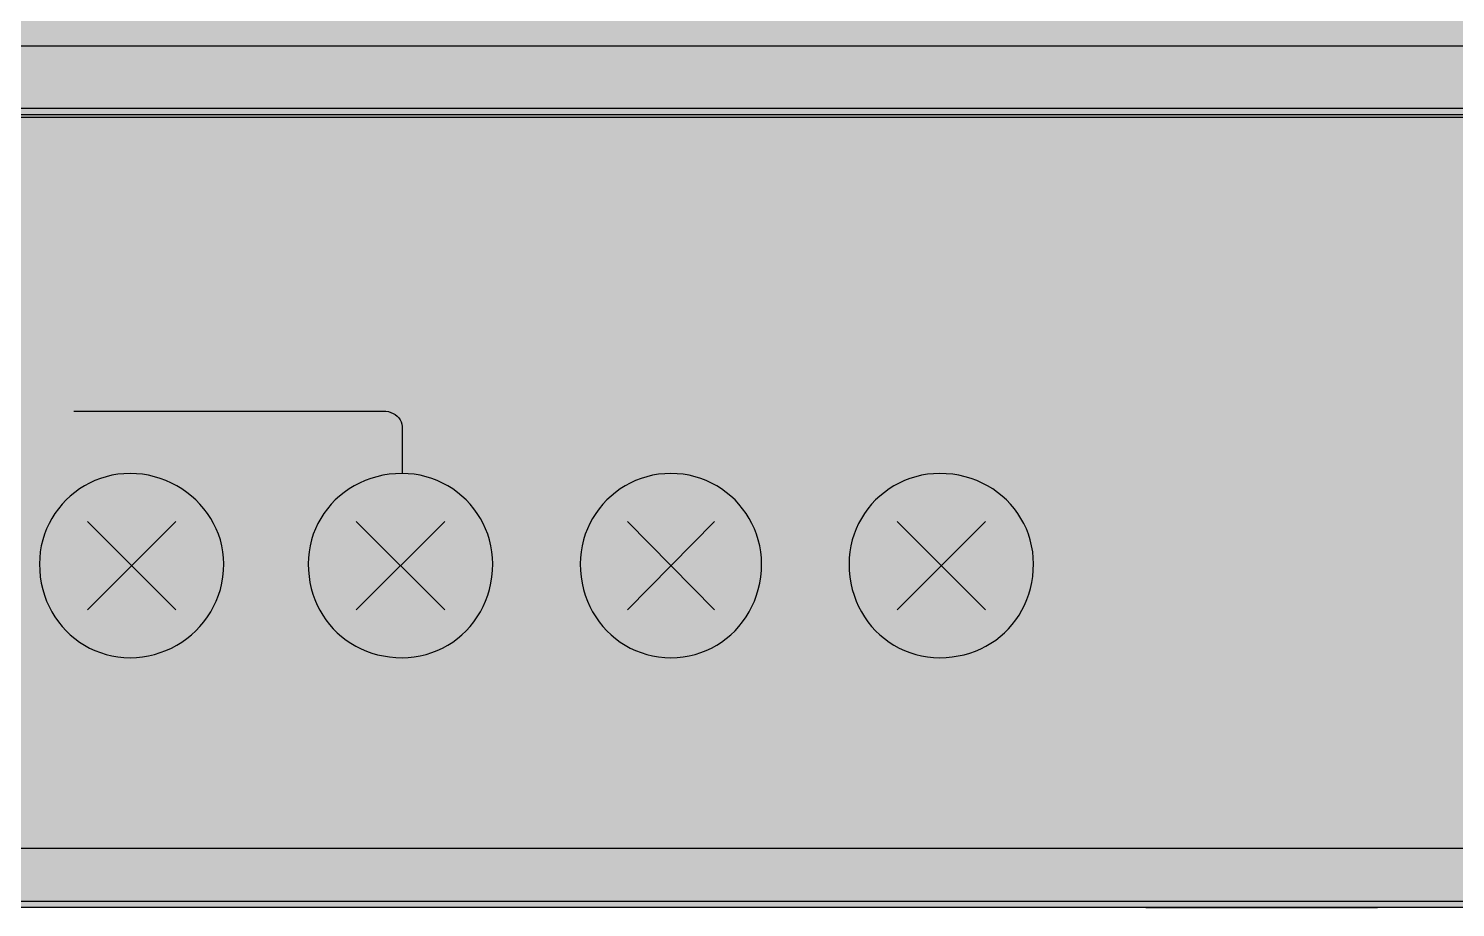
# Model space of a CAD drawing. Header units: millimetres. Extents: x 0 to 966, y -664 to 90.
# Drawn here: x 536.9 to 577.16, y -520 to -495.19 of the extents above; entities that cross this region are included whole.
import ezdxf

# ---------------------------------------------------------------- set-up
doc = ezdxf.new("R2010")
doc.units = ezdxf.units.MM
for name, color, linetype in [('HDL_BODY', 7, 'Continuous'), ('HDL_COLOUR', 7, 'Continuous'), ('HDL_DETAIL', 7, 'Continuous'), ('HDL_PRINT', 7, 'Continuous')]:
    doc.layers.add(name, color=color, linetype=linetype)

# ---------------------------------------------------------------- blocks, each defined once
blk = doc.blocks.new('M_DA6.10.1_FRONT')
at = {"layer": 'HDL_BODY', "true_color": 0x202126}
blk.add_hatch(color=250, dxfattribs=at).paths.add_polyline_path([(0, 0), (144, 0), (144, 90), (0, 90)])
at = {"layer": 'HDL_BODY', "true_color": 0x2a2a30}
blk.add_hatch(color=250, dxfattribs=at).paths.add_polyline_path([(0.4, 20.52), (143.6, 20.52), (143.6, 68.31), (0.4, 68.31)])
at = {"layer": 'HDL_BODY', "true_color": 0x23242a}
blk.add_hatch(color=250, dxfattribs=at).paths.add_polyline_path([(0.4, 0.5), (143.6, 0.5), (143.6, 19.8), (0.4, 19.8)])
at = {"layer": 'HDL_COLOUR', "true_color": 0x1a332c}
for points in [[(42.414, 9.697), (42.408, 9.871), (42.389, 10.043), (42.358, 10.211), (42.316, 10.376), (42.263, 10.536), (42.2, 10.691), (42.126, 10.841), (42.042, 10.986), (41.95, 11.125), (41.849, 11.258), (41.739, 11.384), (41.622, 11.504), (41.497, 11.616), (41.365, 11.72), (41.227, 11.816), (41.083, 11.904), (40.934, 11.982), (40.779, 12.052), (40.62, 12.112), (40.457, 12.162), (40.29, 12.201), (40.12, 12.23), (39.947, 12.247), (39.771, 12.253), (39.596, 12.247), (39.425, 12.23), (39.256, 12.201), (39.092, 12.162), (38.932, 12.112), (38.776, 12.052), (38.626, 11.982), (38.481, 11.904), (38.342, 11.816), (38.209, 11.72), (38.082, 11.616), (37.963, 11.504), (37.85, 11.384), (37.746, 11.258), (37.65, 11.125), (37.562, 10.986), (37.483, 10.841), (37.413, 10.691), (37.353, 10.536), (37.303, 10.376), (37.264, 10.211), (37.235, 10.043), (37.218, 9.871), (37.212, 9.697), (37.218, 9.511), (37.235, 9.33), (37.264, 9.153), (37.303, 8.98), (37.353, 8.813), (37.413, 8.651), (37.483, 8.495), (37.562, 8.345), (37.65, 8.201), (37.746, 8.064), (37.85, 7.935), (37.963, 7.812), (38.082, 7.698), (38.209, 7.592), (38.342, 7.494), (38.481, 7.405), (38.626, 7.325), (38.776, 7.255), (38.932, 7.194), (39.092, 7.144), (39.256, 7.104), (39.425, 7.076), (39.596, 7.058), (39.771, 7.052), (39.947, 7.058), (40.12, 7.076), (40.29, 7.104), (40.457, 7.144), (40.62, 7.194), (40.779, 7.255), (40.934, 7.325), (41.083, 7.405), (41.227, 7.494), (41.365, 7.592), (41.497, 7.698), (41.622, 7.812), (41.739, 7.935), (41.849, 8.064), (41.95, 8.201), (42.042, 8.345), (42.126, 8.495), (42.2, 8.651), (42.263, 8.813), (42.316, 8.98), (42.358, 9.153), (42.389, 9.33), (42.408, 9.511), (42.414, 9.697)], [(50, 9.697), (49.994, 9.871), (49.977, 10.043), (49.948, 10.211), (49.909, 10.376), (49.859, 10.536), (49.799, 10.691), (49.729, 10.841), (49.65, 10.986), (49.562, 11.125), (49.466, 11.258), (49.362, 11.384), (49.249, 11.504), (49.13, 11.616), (49.004, 11.72), (48.871, 11.816), (48.731, 11.904), (48.586, 11.982), (48.436, 12.052), (48.28, 12.112), (48.12, 12.162), (47.956, 12.201), (47.787, 12.23), (47.616, 12.247), (47.441, 12.253), (47.256, 12.247), (47.074, 12.23), (46.897, 12.201), (46.725, 12.162), (46.558, 12.112), (46.396, 12.052), (46.24, 11.982), (46.089, 11.904), (45.946, 11.816), (45.809, 11.72), (45.679, 11.616), (45.557, 11.504), (45.442, 11.384), (45.335, 11.258), (45.237, 11.125), (45.148, 10.986), (45.068, 10.841), (44.998, 10.691), (44.937, 10.536), (44.887, 10.376), (44.847, 10.211), (44.818, 10.043), (44.801, 9.871), (44.795, 9.697), (44.8, 9.519), (44.817, 9.344), (44.843, 9.174), (44.88, 9.008), (44.926, 8.846), (44.982, 8.69), (45.048, 8.538), (45.122, 8.392), (45.204, 8.252), (45.295, 8.118), (45.394, 7.991), (45.5, 7.87), (45.614, 7.756), (45.735, 7.65), (45.863, 7.551), (45.997, 7.461), (46.137, 7.378), (46.283, 7.304), (46.434, 7.239), (46.591, 7.183), (46.752, 7.137), (46.918, 7.1), (47.089, 7.074), (47.263, 7.058), (47.441, 7.052), (47.616, 7.058), (47.787, 7.076), (47.956, 7.104), (48.12, 7.144), (48.28, 7.194), (48.436, 7.255), (48.586, 7.325), (48.731, 7.405), (48.871, 7.494), (49.004, 7.592), (49.13, 7.698), (49.249, 7.812), (49.362, 7.935), (49.466, 8.064), (49.562, 8.201), (49.65, 8.345), (49.729, 8.495), (49.799, 8.651), (49.859, 8.813), (49.909, 8.98), (49.948, 9.153), (49.977, 9.33), (49.994, 9.511), (50, 9.697)], [(57.583, 9.697), (57.577, 9.871), (57.56, 10.043), (57.531, 10.211), (57.492, 10.376), (57.442, 10.536), (57.382, 10.691), (57.313, 10.841), (57.234, 10.986), (57.146, 11.125), (57.05, 11.258), (56.946, 11.384), (56.834, 11.504), (56.715, 11.616), (56.589, 11.72), (56.456, 11.816), (56.317, 11.904), (56.172, 11.982), (56.021, 12.052), (55.866, 12.112), (55.706, 12.162), (55.542, 12.201), (55.374, 12.23), (55.202, 12.247), (55.027, 12.253), (54.852, 12.247), (54.68, 12.23), (54.511, 12.201), (54.346, 12.162), (54.186, 12.112), (54.031, 12.052), (53.88, 11.982), (53.735, 11.904), (53.596, 11.816), (53.463, 11.72), (53.336, 11.616), (53.217, 11.504), (53.105, 11.384), (53.001, 11.258), (52.904, 11.125), (52.817, 10.986), (52.738, 10.841), (52.669, 10.691), (52.609, 10.536), (52.559, 10.376), (52.519, 10.211), (52.491, 10.043), (52.473, 9.871), (52.467, 9.697), (52.473, 9.511), (52.491, 9.33), (52.519, 9.153), (52.559, 8.98), (52.609, 8.813), (52.669, 8.651), (52.738, 8.495), (52.817, 8.345), (52.904, 8.201), (53.001, 8.064), (53.105, 7.935), (53.217, 7.812), (53.336, 7.698), (53.463, 7.592), (53.596, 7.494), (53.735, 7.405), (53.88, 7.325), (54.031, 7.255), (54.186, 7.194), (54.346, 7.144), (54.511, 7.104), (54.68, 7.076), (54.852, 7.058), (55.027, 7.052), (55.202, 7.058), (55.374, 7.076), (55.542, 7.104), (55.706, 7.144), (55.866, 7.194), (56.021, 7.255), (56.172, 7.325), (56.317, 7.405), (56.456, 7.494), (56.589, 7.592), (56.715, 7.698), (56.834, 7.812), (56.946, 7.935), (57.05, 8.064), (57.146, 8.201), (57.234, 8.345), (57.313, 8.495), (57.382, 8.651), (57.442, 8.813), (57.492, 8.98), (57.531, 9.153), (57.56, 9.33), (57.577, 9.511), (57.583, 9.697)], [(65.256, 9.697), (65.25, 9.871), (65.232, 10.043), (65.203, 10.211), (65.164, 10.376), (65.113, 10.536), (65.053, 10.691), (64.982, 10.841), (64.902, 10.986), (64.813, 11.125), (64.715, 11.258), (64.609, 11.384), (64.494, 11.504), (64.372, 11.616), (64.242, 11.72), (64.105, 11.816), (63.961, 11.904), (63.811, 11.982), (63.655, 12.052), (63.493, 12.112), (63.326, 12.162), (63.153, 12.201), (62.977, 12.23), (62.795, 12.247), (62.61, 12.253), (62.435, 12.247), (62.263, 12.23), (62.095, 12.201), (61.931, 12.162), (61.77, 12.112), (61.615, 12.052), (61.465, 11.982), (61.319, 11.904), (61.18, 11.816), (61.047, 11.72), (60.921, 11.616), (60.801, 11.504), (60.689, 11.384), (60.585, 11.258), (60.488, 11.125), (60.401, 10.986), (60.322, 10.841), (60.252, 10.691), (60.192, 10.536), (60.142, 10.376), (60.103, 10.211), (60.074, 10.043), (60.056, 9.871), (60.051, 9.697), (60.056, 9.511), (60.074, 9.33), (60.103, 9.153), (60.142, 8.98), (60.192, 8.813), (60.252, 8.651), (60.322, 8.495), (60.401, 8.345), (60.488, 8.201), (60.585, 8.064), (60.689, 7.935), (60.801, 7.812), (60.921, 7.698), (61.047, 7.592), (61.18, 7.494), (61.319, 7.405), (61.465, 7.325), (61.615, 7.255), (61.77, 7.194), (61.931, 7.144), (62.095, 7.104), (62.263, 7.076), (62.435, 7.058), (62.61, 7.052), (62.788, 7.058), (62.962, 7.074), (63.132, 7.1), (63.299, 7.137), (63.46, 7.183), (63.617, 7.239), (63.768, 7.304), (63.914, 7.378), (64.054, 7.461), (64.188, 7.551), (64.316, 7.65), (64.436, 7.756), (64.55, 7.87), (64.657, 7.991), (64.756, 8.118), (64.846, 8.252), (64.929, 8.392), (65.003, 8.538), (65.068, 8.69), (65.124, 8.846), (65.171, 9.008), (65.208, 9.174), (65.234, 9.344), (65.25, 9.519), (65.256, 9.697)]]:
    blk.add_hatch(color=250, dxfattribs=at).paths.add_polyline_path(points)
at = {"layer": 'HDL_COLOUR', "true_color": 0x9ea4a8}
for points in [[(41.634, 9.653), (41.618, 9.89), (41.572, 10.124), (41.495, 10.349), (41.39, 10.563), (41.258, 10.761), (41.1, 10.94), (40.921, 11.097), (40.723, 11.229), (40.51, 11.334), (40.284, 11.411), (40.051, 11.457), (39.813, 11.473), (39.575, 11.457), (39.342, 11.411), (39.116, 11.334), (38.903, 11.229), (38.705, 11.097), (38.525, 10.94), (38.368, 10.761), (38.236, 10.563), (38.131, 10.349), (38.054, 10.124), (38.008, 9.89), (37.992, 9.653), (38.008, 9.415), (38.054, 9.181), (38.131, 8.956), (38.236, 8.742), (38.368, 8.544), (38.525, 8.365), (38.705, 8.208), (38.903, 8.076), (39.116, 7.971), (39.342, 7.894), (39.575, 7.848), (39.813, 7.832), (40.051, 7.848), (40.284, 7.894), (40.51, 7.971), (40.723, 8.076), (40.921, 8.208), (41.1, 8.365), (41.258, 8.544), (41.39, 8.742), (41.495, 8.956), (41.572, 9.181), (41.618, 9.415)], [(49.219, 9.653), (49.204, 9.89), (49.157, 10.124), (49.081, 10.349), (48.975, 10.563), (48.843, 10.761), (48.686, 10.94), (48.507, 11.097), (48.309, 11.229), (48.095, 11.334), (47.869, 11.411), (47.635, 11.457), (47.398, 11.473), (47.16, 11.457), (46.926, 11.411), (46.7, 11.334), (46.487, 11.229), (46.289, 11.097), (46.109, 10.94), (45.952, 10.761), (45.82, 10.563), (45.714, 10.349), (45.638, 10.124), (45.591, 9.89), (45.576, 9.653), (45.591, 9.415), (45.638, 9.181), (45.714, 8.956), (45.82, 8.742), (45.952, 8.544), (46.109, 8.365), (46.289, 8.208), (46.487, 8.076), (46.7, 7.971), (46.926, 7.894), (47.16, 7.848), (47.398, 7.832), (47.635, 7.848), (47.869, 7.894), (48.095, 7.971), (48.309, 8.076), (48.507, 8.208), (48.686, 8.365), (48.843, 8.544), (48.975, 8.742), (49.081, 8.956), (49.157, 9.181), (49.204, 9.415)], [(56.816, 9.653), (56.801, 9.89), (56.755, 10.124), (56.68, 10.349), (56.576, 10.563), (56.446, 10.761), (56.292, 10.94), (56.115, 11.097), (55.921, 11.229), (55.711, 11.334), (55.489, 11.411), (55.259, 11.457), (55.025, 11.473), (54.792, 11.457), (54.562, 11.411), (54.34, 11.334), (54.13, 11.229), (53.935, 11.097), (53.759, 10.94), (53.605, 10.761), (53.475, 10.563), (53.371, 10.349), (53.296, 10.124), (53.25, 9.89), (53.235, 9.653), (53.25, 9.415), (53.296, 9.181), (53.371, 8.956), (53.475, 8.742), (53.605, 8.544), (53.759, 8.365), (53.935, 8.208), (54.13, 8.076), (54.34, 7.971), (54.562, 7.894), (54.792, 7.848), (55.025, 7.832), (55.259, 7.848), (55.489, 7.894), (55.711, 7.971), (55.921, 8.076), (56.115, 8.208), (56.292, 8.365), (56.446, 8.544), (56.576, 8.742), (56.68, 8.956), (56.755, 9.181), (56.801, 9.415)], [(64.475, 9.653), (64.459, 9.89), (64.413, 10.124), (64.336, 10.349), (64.231, 10.563), (64.099, 10.761), (63.941, 10.94), (63.762, 11.097), (63.564, 11.229), (63.35, 11.334), (63.125, 11.411), (62.891, 11.457), (62.653, 11.473), (62.415, 11.457), (62.182, 11.411), (61.956, 11.334), (61.742, 11.229), (61.544, 11.097), (61.365, 10.94), (61.208, 10.761), (61.075, 10.563), (60.97, 10.349), (60.893, 10.124), (60.847, 9.89), (60.831, 9.653), (60.847, 9.415), (60.893, 9.181), (60.97, 8.956), (61.075, 8.742), (61.208, 8.544), (61.365, 8.365), (61.544, 8.208), (61.742, 8.076), (61.956, 7.971), (62.182, 7.894), (62.415, 7.848), (62.653, 7.832), (62.891, 7.848), (63.125, 7.894), (63.35, 7.971), (63.564, 8.076), (63.762, 8.208), (63.941, 8.365), (64.099, 8.544), (64.231, 8.742), (64.336, 8.956), (64.413, 9.181), (64.459, 9.415)]]:
    blk.add_hatch(color=253, dxfattribs=at).paths.add_polyline_path(points)
at = {"layer": 'HDL_PRINT', "true_color": 0xdee1e9}
for points in [[(38.977, 3.967), (38.977, 6.171), (40.563, 6.171), (40.563, 5.906), (39.242, 5.906), (39.242, 5.201), (40.477, 5.201), (40.477, 4.937), (39.242, 4.937), (39.242, 4.232), (40.563, 4.232), (40.563, 3.967), (38.977, 3.967)], [(46.649, 3.967), (46.649, 6.171), (48.146, 6.171), (48.146, 5.906), (46.914, 5.906), (46.914, 5.201), (47.971, 5.201), (47.971, 4.937), (46.914, 4.937), (46.914, 3.967), (46.649, 3.967)], [(53.262, 4.937), (53.262, 5.113), (54.057, 5.113), (54.057, 4.408), (54.019, 4.375), (53.976, 4.342), (53.929, 4.309), (53.88, 4.276), (53.83, 4.242), (53.783, 4.209), (53.74, 4.176), (53.703, 4.143), (53.637, 4.139), (53.572, 4.129), (53.51, 4.115), (53.45, 4.099), (53.394, 4.083), (53.344, 4.069), (53.299, 4.059), (53.262, 4.055), (53.177, 4.058), (53.099, 4.067), (53.027, 4.081), (52.962, 4.1), (52.903, 4.122), (52.85, 4.147), (52.805, 4.174), (52.765, 4.202), (52.732, 4.232), (52.674, 4.261), (52.616, 4.291), (52.56, 4.323), (52.506, 4.357), (52.454, 4.393), (52.407, 4.434), (52.363, 4.479), (52.325, 4.528), (52.292, 4.584), (52.265, 4.643), (52.245, 4.702), (52.229, 4.76), (52.218, 4.819), (52.21, 4.878), (52.206, 4.937), (52.204, 4.995), (52.203, 5.054), (52.203, 5.113), (52.203, 5.172), (52.204, 5.23), (52.206, 5.289), (52.21, 5.348), (52.218, 5.407), (52.229, 5.465), (52.245, 5.524), (52.265, 5.583), (52.292, 5.642), (52.325, 5.7), (52.362, 5.758), (52.403, 5.815), (52.447, 5.869), (52.491, 5.921), (52.534, 5.968), (52.576, 6.012), (52.613, 6.05), (52.646, 6.083), (52.705, 6.109), (52.763, 6.129), (52.822, 6.145), (52.88, 6.156), (52.939, 6.163), (52.997, 6.167), (53.056, 6.17), (53.114, 6.171), (53.173, 6.171), (53.239, 6.17), (53.305, 6.169), (53.368, 6.166), (53.428, 6.16), (53.483, 6.149), (53.533, 6.133), (53.577, 6.112), (53.613, 6.083), (53.651, 6.077), (53.69, 6.063), (53.728, 6.041), (53.766, 6.013), (53.803, 5.98), (53.841, 5.944), (53.878, 5.906), (53.908, 5.873), (53.931, 5.839), (53.95, 5.802), (53.967, 5.763), (53.984, 5.719), (54.004, 5.671), (54.027, 5.616), (54.057, 5.554), (53.792, 5.554), (53.785, 5.597), (53.769, 5.639), (53.747, 5.675), (53.726, 5.704), (53.709, 5.723), (53.703, 5.73), (53.664, 5.768), (53.636, 5.795), (53.614, 5.818), (53.591, 5.841), (53.564, 5.869), (53.527, 5.906), (53.482, 5.906), (53.438, 5.906), (53.394, 5.906), (53.351, 5.906), (53.306, 5.906), (53.262, 5.906), (53.192, 5.906), (53.131, 5.906), (53.077, 5.906), (53.029, 5.906), (52.986, 5.906), (52.946, 5.906), (52.908, 5.906), (52.871, 5.873), (52.833, 5.848), (52.796, 5.828), (52.758, 5.809), (52.721, 5.788), (52.683, 5.763), (52.646, 5.73), (52.639, 5.723), (52.623, 5.704), (52.601, 5.675), (52.58, 5.639), (52.563, 5.597), (52.557, 5.554), (52.527, 5.517), (52.505, 5.472), (52.489, 5.422), (52.479, 5.366), (52.472, 5.307), (52.469, 5.244), (52.468, 5.179), (52.467, 5.113), (52.468, 5.051), (52.469, 4.995), (52.472, 4.943), (52.479, 4.893), (52.489, 4.843), (52.505, 4.791), (52.527, 4.734), (52.557, 4.672), (52.595, 4.634), (52.633, 4.597), (52.67, 4.559), (52.708, 4.521), (52.746, 4.483), (52.783, 4.445), (52.822, 4.408), (52.884, 4.379), (52.94, 4.357), (52.992, 4.341), (53.042, 4.331), (53.092, 4.324), (53.144, 4.321), (53.2, 4.32), (53.262, 4.32), (53.3, 4.32), (53.338, 4.322), (53.376, 4.327), (53.413, 4.336), (53.451, 4.352), (53.489, 4.375), (53.527, 4.408), (53.597, 4.413), (53.656, 4.427), (53.705, 4.449), (53.743, 4.478), (53.77, 4.51), (53.786, 4.546), (53.792, 4.584), (53.792, 4.937), (53.262, 4.937)], [(54.232, 4.143), (54.232, 6.171), (54.583, 6.171), (55.643, 4.584), (55.643, 6.171), (55.819, 6.171), (55.819, 4.143), (55.554, 4.143), (54.497, 5.73), (54.497, 4.143), (54.232, 4.143)], [(61.905, 4.849), (62.17, 4.76), (62.14, 4.701), (62.11, 4.643), (62.08, 4.584), (62.051, 4.525), (62.021, 4.466), (61.992, 4.408), (61.963, 4.349), (61.934, 4.29), (61.905, 4.232), (61.845, 4.202), (61.786, 4.174), (61.727, 4.147), (61.668, 4.122), (61.609, 4.1), (61.551, 4.081), (61.492, 4.067), (61.433, 4.058), (61.375, 4.055), (61.316, 4.058), (61.257, 4.067), (61.199, 4.081), (61.14, 4.1), (61.081, 4.122), (61.022, 4.147), (60.963, 4.174), (60.904, 4.202), (60.845, 4.232), (60.812, 4.265), (60.779, 4.299), (60.746, 4.335), (60.713, 4.375), (60.68, 4.418), (60.647, 4.467), (60.614, 4.522), (60.58, 4.584), (60.555, 4.643), (60.535, 4.702), (60.52, 4.76), (60.509, 4.819), (60.502, 4.878), (60.497, 4.937), (60.495, 4.995), (60.494, 5.054), (60.494, 5.113), (60.497, 5.198), (60.505, 5.277), (60.516, 5.351), (60.53, 5.421), (60.544, 5.487), (60.558, 5.55), (60.569, 5.611), (60.577, 5.671), (60.58, 5.73), (60.61, 5.762), (60.64, 5.8), (60.672, 5.841), (60.706, 5.884), (60.743, 5.928), (60.783, 5.972), (60.828, 6.013), (60.878, 6.05), (60.934, 6.083), (60.997, 6.112), (61.053, 6.133), (61.105, 6.149), (61.155, 6.16), (61.205, 6.166), (61.257, 6.169), (61.313, 6.17), (61.375, 6.171), (61.433, 6.17), (61.491, 6.169), (61.547, 6.164), (61.601, 6.155), (61.653, 6.14), (61.701, 6.118), (61.744, 6.088), (61.783, 6.047), (61.815, 5.995), (61.871, 5.965), (61.92, 5.934), (61.962, 5.9), (61.998, 5.861), (62.028, 5.817), (62.051, 5.766), (62.067, 5.706), (62.077, 5.636), (62.08, 5.554), (61.905, 5.554), (61.867, 5.596), (61.83, 5.645), (61.797, 5.695), (61.768, 5.742), (61.746, 5.781), (61.731, 5.808), (61.726, 5.818), (61.684, 5.851), (61.634, 5.874), (61.579, 5.89), (61.522, 5.899), (61.467, 5.904), (61.417, 5.906), (61.375, 5.906), (61.305, 5.906), (61.244, 5.904), (61.19, 5.899), (61.142, 5.89), (61.099, 5.874), (61.059, 5.851), (61.021, 5.818), (60.984, 5.78), (60.948, 5.743), (60.915, 5.705), (60.887, 5.667), (60.865, 5.629), (60.85, 5.591), (60.845, 5.554), (60.816, 5.491), (60.794, 5.435), (60.778, 5.383), (60.767, 5.333), (60.761, 5.283), (60.757, 5.231), (60.756, 5.175), (60.756, 5.113), (60.756, 5.051), (60.757, 4.995), (60.761, 4.943), (60.767, 4.893), (60.778, 4.843), (60.794, 4.791), (60.816, 4.734), (60.845, 4.672), (60.85, 4.634), (60.865, 4.597), (60.887, 4.559), (60.915, 4.521), (60.948, 4.483), (60.984, 4.445), (61.021, 4.408), (61.064, 4.375), (61.114, 4.352), (61.17, 4.336), (61.226, 4.327), (61.281, 4.322), (61.332, 4.32), (61.375, 4.32), (61.417, 4.32), (61.467, 4.322), (61.522, 4.327), (61.579, 4.336), (61.634, 4.352), (61.684, 4.375), (61.726, 4.408), (61.759, 4.445), (61.792, 4.489), (61.822, 4.539), (61.849, 4.595), (61.872, 4.655), (61.889, 4.718), (61.901, 4.783), (61.905, 4.849)], [(63.491, 4.32), (63.491, 4.143), (62.256, 4.143), (62.256, 4.153), (62.256, 4.18), (62.256, 4.219), (62.256, 4.267), (62.256, 4.32), (62.261, 4.357), (62.276, 4.395), (62.298, 4.433), (62.326, 4.471), (62.359, 4.508), (62.395, 4.546), (62.431, 4.584), (62.47, 4.622), (62.508, 4.66), (62.546, 4.697), (62.584, 4.735), (62.622, 4.773), (62.659, 4.811), (62.696, 4.849), (62.778, 4.907), (62.849, 4.965), (62.909, 5.021), (62.961, 5.076), (63.005, 5.127), (63.043, 5.175), (63.077, 5.218), (63.108, 5.257), (63.137, 5.289), (63.17, 5.327), (63.194, 5.365), (63.209, 5.402), (63.219, 5.44), (63.224, 5.478), (63.226, 5.516), (63.226, 5.554), (63.226, 5.619), (63.224, 5.668), (63.219, 5.704), (63.209, 5.733), (63.194, 5.758), (63.17, 5.785), (63.137, 5.818), (63.1, 5.851), (63.062, 5.874), (63.025, 5.89), (62.987, 5.899), (62.949, 5.904), (62.912, 5.906), (62.875, 5.906), (62.837, 5.906), (62.798, 5.904), (62.76, 5.899), (62.722, 5.89), (62.685, 5.874), (62.647, 5.851), (62.61, 5.818), (62.577, 5.78), (62.553, 5.743), (62.537, 5.705), (62.528, 5.667), (62.523, 5.629), (62.521, 5.591), (62.521, 5.554), (62.256, 5.554), (62.285, 5.62), (62.309, 5.685), (62.328, 5.747), (62.345, 5.807), (62.361, 5.863), (62.38, 5.913), (62.403, 5.957), (62.431, 5.995), (62.494, 6.027), (62.551, 6.059), (62.603, 6.089), (62.653, 6.116), (62.703, 6.138), (62.755, 6.156), (62.812, 6.167), (62.875, 6.171), (62.941, 6.167), (63.005, 6.156), (63.068, 6.138), (63.127, 6.116), (63.183, 6.089), (63.234, 6.059), (63.278, 6.027), (63.315, 5.995), (63.348, 5.957), (63.379, 5.913), (63.409, 5.863), (63.436, 5.807), (63.458, 5.747), (63.476, 5.685), (63.487, 5.62), (63.491, 5.554), (63.491, 5.516), (63.488, 5.488), (63.48, 5.466), (63.464, 5.443), (63.439, 5.415), (63.402, 5.377), (63.397, 5.339), (63.385, 5.302), (63.368, 5.264), (63.349, 5.226), (63.332, 5.189), (63.32, 5.151), (63.315, 5.113), (63.283, 5.083), (63.245, 5.053), (63.204, 5.021), (63.16, 4.988), (63.116, 4.951), (63.073, 4.91), (63.032, 4.866), (62.994, 4.816), (62.961, 4.76), (62.891, 4.69), (62.832, 4.631), (62.783, 4.582), (62.745, 4.544), (62.718, 4.517), (62.702, 4.501), (62.696, 4.496), (62.66, 4.458), (62.632, 4.43), (62.61, 4.408), (62.587, 4.385), (62.559, 4.357), (62.521, 4.32), (63.491, 4.32)], [(65.518, 4.143), (64.812, 6.171), (65.077, 6.171), (65.518, 4.672), (65.551, 4.629), (65.574, 4.579), (65.59, 4.524), (65.6, 4.468), (65.605, 4.413), (65.607, 4.362), (65.607, 4.32), (65.637, 4.382), (65.66, 4.437), (65.679, 4.485), (65.696, 4.529), (65.713, 4.568), (65.731, 4.605), (65.754, 4.639), (65.783, 4.672), (66.223, 6.171), (66.488, 6.171), (65.783, 4.143), (65.518, 4.143)]]:
    blk.add_hatch(color=254, dxfattribs=at).paths.add_polyline_path(points)
h = blk.add_hatch(color=254, dxfattribs=at)
h.paths.add_polyline_path([(56.173, 4.143), (56.173, 6.171), (56.878, 6.171), (56.92, 6.17), (56.97, 6.169), (57.025, 6.164), (57.082, 6.154), (57.137, 6.139), (57.187, 6.115), (57.229, 6.083), (57.267, 6.082), (57.306, 6.081), (57.344, 6.076), (57.382, 6.066), (57.419, 6.05), (57.457, 6.027), (57.494, 5.995), (57.527, 5.958), (57.561, 5.915), (57.594, 5.867), (57.627, 5.818), (57.659, 5.769), (57.692, 5.722), (57.726, 5.679), (57.759, 5.642), (57.762, 5.583), (57.77, 5.524), (57.782, 5.465), (57.796, 5.407), (57.811, 5.348), (57.825, 5.289), (57.837, 5.23), (57.845, 5.172), (57.848, 5.113), (57.848, 5.07), (57.846, 5.02), (57.841, 4.965), (57.832, 4.908), (57.816, 4.853), (57.792, 4.803), (57.759, 4.76), (57.754, 4.69), (57.741, 4.629), (57.724, 4.575), (57.705, 4.528), (57.687, 4.485), (57.675, 4.446), (57.67, 4.408), (57.633, 4.403), (57.595, 4.388), (57.558, 4.366), (57.52, 4.338), (57.482, 4.305), (57.445, 4.269), (57.408, 4.232), (57.401, 4.225), (57.381, 4.209), (57.352, 4.187), (57.315, 4.166), (57.273, 4.15), (57.229, 4.143), (57.187, 4.143), (57.137, 4.143), (57.082, 4.143), (57.025, 4.143), (56.97, 4.143), (56.92, 4.143), (56.878, 4.143), (56.173, 4.143)])
h.paths.add_polyline_path([(56.438, 4.32), (56.878, 4.32), (56.915, 4.324), (56.953, 4.337), (56.99, 4.354), (57.028, 4.373), (57.066, 4.39), (57.105, 4.403), (57.143, 4.408), (57.186, 4.414), (57.227, 4.43), (57.263, 4.452), (57.292, 4.473), (57.311, 4.489), (57.318, 4.496), (57.356, 4.534), (57.392, 4.571), (57.425, 4.609), (57.453, 4.647), (57.475, 4.685), (57.489, 4.722), (57.494, 4.76), (57.499, 4.803), (57.512, 4.853), (57.529, 4.908), (57.548, 4.965), (57.566, 5.02), (57.578, 5.07), (57.583, 5.113), (57.58, 5.198), (57.571, 5.276), (57.557, 5.348), (57.539, 5.413), (57.516, 5.472), (57.492, 5.524), (57.465, 5.57), (57.437, 5.609), (57.408, 5.642), (57.403, 5.68), (57.388, 5.717), (57.366, 5.755), (57.337, 5.793), (57.304, 5.831), (57.267, 5.868), (57.229, 5.906), (57.187, 5.906), (57.137, 5.906), (57.082, 5.906), (57.025, 5.906), (56.97, 5.906), (56.92, 5.906), (56.878, 5.906), (56.438, 5.906), (56.438, 4.32)])
h = blk.add_hatch(color=254, dxfattribs=at)
h.paths.add_polyline_path([(58.818, 4.143), (58.818, 6.171), (59.434, 6.171), (59.505, 6.17), (59.566, 6.169), (59.619, 6.164), (59.667, 6.154), (59.71, 6.139), (59.75, 6.115), (59.789, 6.083), (59.826, 6.082), (59.863, 6.081), (59.901, 6.076), (59.938, 6.066), (59.976, 6.05), (60.013, 6.027), (60.051, 5.995), (60.084, 5.958), (60.117, 5.915), (60.151, 5.867), (60.184, 5.818), (60.217, 5.769), (60.25, 5.722), (60.283, 5.679), (60.315, 5.642), (60.315, 5.583), (60.315, 5.524), (60.315, 5.465), (60.315, 5.407), (60.315, 5.348), (60.315, 5.289), (60.315, 5.23), (60.315, 5.172), (60.315, 5.113), (60.315, 5.07), (60.315, 5.02), (60.315, 4.965), (60.315, 4.908), (60.315, 4.853), (60.315, 4.803), (60.315, 4.76), (60.287, 4.698), (60.264, 4.643), (60.245, 4.594), (60.229, 4.551), (60.212, 4.511), (60.193, 4.475), (60.169, 4.441), (60.14, 4.408), (60.133, 4.401), (60.117, 4.382), (60.095, 4.353), (60.074, 4.316), (60.057, 4.275), (60.051, 4.232), (60.013, 4.227), (59.976, 4.214), (59.938, 4.197), (59.901, 4.178), (59.863, 4.161), (59.826, 4.148), (59.789, 4.143), (59.744, 4.143), (59.699, 4.143), (59.655, 4.143), (59.611, 4.143), (59.567, 4.143), (59.524, 4.143), (58.818, 4.143)])
h.paths.add_polyline_path([(59.08, 4.32), (59.434, 4.32), (59.505, 4.324), (59.566, 4.337), (59.619, 4.354), (59.667, 4.373), (59.71, 4.39), (59.75, 4.403), (59.789, 4.408), (59.875, 4.496), (59.913, 4.534), (59.949, 4.571), (59.982, 4.609), (60.01, 4.647), (60.031, 4.685), (60.046, 4.722), (60.051, 4.76), (60.055, 4.803), (60.068, 4.853), (60.086, 4.908), (60.105, 4.965), (60.122, 5.02), (60.135, 5.07), (60.14, 5.113), (60.137, 5.198), (60.128, 5.276), (60.113, 5.348), (60.095, 5.413), (60.073, 5.472), (60.048, 5.524), (60.021, 5.57), (59.993, 5.609), (59.964, 5.642), (59.959, 5.68), (59.945, 5.717), (59.922, 5.755), (59.894, 5.793), (59.861, 5.831), (59.826, 5.868), (59.789, 5.906), (59.75, 5.906), (59.71, 5.906), (59.667, 5.906), (59.619, 5.906), (59.566, 5.906), (59.505, 5.906), (59.434, 5.906), (59.08, 5.906), (59.08, 4.32)])
h = blk.add_hatch(color=254, dxfattribs=at)
h.paths.add_polyline_path([(64.286, 4.143), (64.286, 4.584), (63.491, 4.584), (63.491, 4.849), (64.372, 6.171), (64.55, 6.171), (64.55, 4.849), (64.812, 4.849), (64.812, 4.584), (64.55, 4.584), (64.55, 4.143), (64.286, 4.143)])
h.paths.add_polyline_path([(64.286, 4.849), (64.286, 5.73), (63.756, 4.849), (64.286, 4.849)])
at = {"layer": 'HDL_DETAIL', "color": 251, "true_color": 0x52555c}
for points in [[(0, 90), (144, 90), (144, 0), (0, 0), (0, 90)], [(0, 67.697), (144, 67.697), (144, 22.302), (0, 22.302), (0, 67.697)], [(42.414, 9.697), (42.408, 9.871), (42.389, 10.043), (42.358, 10.211), (42.316, 10.376), (42.263, 10.536), (42.2, 10.691), (42.126, 10.841), (42.042, 10.986), (41.95, 11.125), (41.849, 11.258), (41.739, 11.384), (41.622, 11.504), (41.497, 11.616), (41.365, 11.72), (41.227, 11.816), (41.083, 11.904), (40.934, 11.982), (40.779, 12.052), (40.62, 12.112), (40.457, 12.162), (40.29, 12.201), (40.12, 12.23), (39.947, 12.247), (39.771, 12.253), (39.596, 12.247), (39.425, 12.23), (39.256, 12.201), (39.092, 12.162), (38.932, 12.112), (38.776, 12.052), (38.626, 11.982), (38.481, 11.904), (38.342, 11.816), (38.209, 11.72), (38.082, 11.616), (37.963, 11.504), (37.85, 11.384), (37.746, 11.258), (37.65, 11.125), (37.562, 10.986), (37.483, 10.841), (37.413, 10.691), (37.353, 10.536), (37.303, 10.376), (37.264, 10.211), (37.235, 10.043), (37.218, 9.871), (37.212, 9.697), (37.218, 9.511), (37.235, 9.33), (37.264, 9.153), (37.303, 8.98), (37.353, 8.813), (37.413, 8.651), (37.483, 8.495), (37.562, 8.345), (37.65, 8.201), (37.746, 8.064), (37.85, 7.935), (37.963, 7.812), (38.082, 7.698), (38.209, 7.592), (38.342, 7.494), (38.481, 7.405), (38.626, 7.325), (38.776, 7.255), (38.932, 7.194), (39.092, 7.144), (39.256, 7.104), (39.425, 7.076), (39.596, 7.058), (39.771, 7.052), (39.947, 7.058), (40.12, 7.076), (40.29, 7.104), (40.457, 7.144), (40.62, 7.194), (40.779, 7.255), (40.934, 7.325), (41.083, 7.405), (41.227, 7.494), (41.365, 7.592), (41.497, 7.698), (41.622, 7.812), (41.739, 7.935), (41.849, 8.064), (41.95, 8.201), (42.042, 8.345), (42.126, 8.495), (42.2, 8.651), (42.263, 8.813), (42.316, 8.98), (42.358, 9.153), (42.389, 9.33), (42.408, 9.511), (42.414, 9.697)], [(50, 9.697), (49.994, 9.871), (49.977, 10.043), (49.948, 10.211), (49.909, 10.376), (49.859, 10.536), (49.799, 10.691), (49.729, 10.841), (49.65, 10.986), (49.562, 11.125), (49.466, 11.258), (49.362, 11.384), (49.249, 11.504), (49.13, 11.616), (49.004, 11.72), (48.871, 11.816), (48.731, 11.904), (48.586, 11.982), (48.436, 12.052), (48.28, 12.112), (48.12, 12.162), (47.956, 12.201), (47.787, 12.23), (47.616, 12.247), (47.441, 12.253), (47.256, 12.247), (47.074, 12.23), (46.897, 12.201), (46.725, 12.162), (46.558, 12.112), (46.396, 12.052), (46.24, 11.982), (46.089, 11.904), (45.946, 11.816), (45.809, 11.72), (45.679, 11.616), (45.557, 11.504), (45.442, 11.384), (45.335, 11.258), (45.237, 11.125), (45.148, 10.986), (45.068, 10.841), (44.998, 10.691), (44.937, 10.536), (44.887, 10.376), (44.847, 10.211), (44.818, 10.043), (44.801, 9.871), (44.795, 9.697), (44.8, 9.519), (44.817, 9.344), (44.843, 9.174), (44.88, 9.008), (44.926, 8.846), (44.982, 8.69), (45.048, 8.538), (45.122, 8.392), (45.204, 8.252), (45.295, 8.118), (45.394, 7.991), (45.5, 7.87), (45.614, 7.756), (45.735, 7.65), (45.863, 7.551), (45.997, 7.461), (46.137, 7.378), (46.283, 7.304), (46.434, 7.239), (46.591, 7.183), (46.752, 7.137), (46.918, 7.1), (47.089, 7.074), (47.263, 7.058), (47.441, 7.052), (47.616, 7.058), (47.787, 7.076), (47.956, 7.104), (48.12, 7.144), (48.28, 7.194), (48.436, 7.255), (48.586, 7.325), (48.731, 7.405), (48.871, 7.494), (49.004, 7.592), (49.13, 7.698), (49.249, 7.812), (49.362, 7.935), (49.466, 8.064), (49.562, 8.201), (49.65, 8.345), (49.729, 8.495), (49.799, 8.651), (49.859, 8.813), (49.909, 8.98), (49.948, 9.153), (49.977, 9.33), (49.994, 9.511), (50, 9.697)], [(57.583, 9.697), (57.577, 9.871), (57.56, 10.043), (57.531, 10.211), (57.492, 10.376), (57.442, 10.536), (57.382, 10.691), (57.313, 10.841), (57.234, 10.986), (57.146, 11.125), (57.05, 11.258), (56.946, 11.384), (56.834, 11.504), (56.715, 11.616), (56.589, 11.72), (56.456, 11.816), (56.317, 11.904), (56.172, 11.982), (56.021, 12.052), (55.866, 12.112), (55.706, 12.162), (55.542, 12.201), (55.374, 12.23), (55.202, 12.247), (55.027, 12.253), (54.852, 12.247), (54.68, 12.23), (54.511, 12.201), (54.346, 12.162), (54.186, 12.112), (54.031, 12.052), (53.88, 11.982), (53.735, 11.904), (53.596, 11.816), (53.463, 11.72), (53.336, 11.616), (53.217, 11.504), (53.105, 11.384), (53.001, 11.258), (52.904, 11.125), (52.817, 10.986), (52.738, 10.841), (52.669, 10.691), (52.609, 10.536), (52.559, 10.376), (52.519, 10.211), (52.491, 10.043), (52.473, 9.871), (52.467, 9.697), (52.473, 9.511), (52.491, 9.33), (52.519, 9.153), (52.559, 8.98), (52.609, 8.813), (52.669, 8.651), (52.738, 8.495), (52.817, 8.345), (52.904, 8.201), (53.001, 8.064), (53.105, 7.935), (53.217, 7.812), (53.336, 7.698), (53.463, 7.592), (53.596, 7.494), (53.735, 7.405), (53.88, 7.325), (54.031, 7.255), (54.186, 7.194), (54.346, 7.144), (54.511, 7.104), (54.68, 7.076), (54.852, 7.058), (55.027, 7.052), (55.202, 7.058), (55.374, 7.076), (55.542, 7.104), (55.706, 7.144), (55.866, 7.194), (56.021, 7.255), (56.172, 7.325), (56.317, 7.405), (56.456, 7.494), (56.589, 7.592), (56.715, 7.698), (56.834, 7.812), (56.946, 7.935), (57.05, 8.064), (57.146, 8.201), (57.234, 8.345), (57.313, 8.495), (57.382, 8.651), (57.442, 8.813), (57.492, 8.98), (57.531, 9.153), (57.56, 9.33), (57.577, 9.511), (57.583, 9.697)], [(65.256, 9.697), (65.25, 9.871), (65.232, 10.043), (65.203, 10.211), (65.164, 10.376), (65.113, 10.536), (65.053, 10.691), (64.982, 10.841), (64.902, 10.986), (64.813, 11.125), (64.715, 11.258), (64.609, 11.384), (64.494, 11.504), (64.372, 11.616), (64.242, 11.72), (64.105, 11.816), (63.961, 11.904), (63.811, 11.982), (63.655, 12.052), (63.493, 12.112), (63.326, 12.162), (63.153, 12.201), (62.977, 12.23), (62.795, 12.247), (62.61, 12.253), (62.435, 12.247), (62.263, 12.23), (62.095, 12.201), (61.931, 12.162), (61.77, 12.112), (61.615, 12.052), (61.465, 11.982), (61.319, 11.904), (61.18, 11.816), (61.047, 11.72), (60.921, 11.616), (60.801, 11.504), (60.689, 11.384), (60.585, 11.258), (60.488, 11.125), (60.401, 10.986), (60.322, 10.841), (60.252, 10.691), (60.192, 10.536), (60.142, 10.376), (60.103, 10.211), (60.074, 10.043), (60.056, 9.871), (60.051, 9.697), (60.056, 9.511), (60.074, 9.33), (60.103, 9.153), (60.142, 8.98), (60.192, 8.813), (60.252, 8.651), (60.322, 8.495), (60.401, 8.345), (60.488, 8.201), (60.585, 8.064), (60.689, 7.935), (60.801, 7.812), (60.921, 7.698), (61.047, 7.592), (61.18, 7.494), (61.319, 7.405), (61.465, 7.325), (61.615, 7.255), (61.77, 7.194), (61.931, 7.144), (62.095, 7.104), (62.263, 7.076), (62.435, 7.058), (62.61, 7.052), (62.788, 7.058), (62.962, 7.074), (63.132, 7.1), (63.299, 7.137), (63.46, 7.183), (63.617, 7.239), (63.768, 7.304), (63.914, 7.378), (64.054, 7.461), (64.188, 7.551), (64.316, 7.65), (64.436, 7.756), (64.55, 7.87), (64.657, 7.991), (64.756, 8.118), (64.846, 8.252), (64.929, 8.392), (65.003, 8.538), (65.068, 8.69), (65.124, 8.846), (65.171, 9.008), (65.208, 9.174), (65.234, 9.344), (65.25, 9.519), (65.256, 9.697)], [(65.256, 0), (65.256, 0)], [(65.256, 0), (65.256, 0)], [(65.256, 0), (65.256, 0)], [(65.256, 0), (65.256, 0)], [(65.256, 0), (65.256, 0)], [(65.256, 0), (65.256, 0)], [(65.256, 0), (65.256, 0)], [(65.256, 0), (65.256, 0)], [(65.256, 0), (65.256, 0)], [(65.256, 0), (65.256, 0)], [(65.256, 0), (65.256, 0)], [(65.256, 0), (65.256, 0)], [(65.256, 0), (65.256, 0)], [(65.256, 0), (65.256, 0)], [(65.256, 0), (65.256, 0)], [(65.256, 0), (65.256, 0)], [(65.256, 0), (65.256, 0)], [(65.256, 0), (65.256, 0)], [(65.256, 0), (65.256, 0)], [(65.256, 0), (65.256, 0)], [(65.256, 0), (65.256, 0)], [(65.256, 0), (65.256, 0)], [(65.256, 0), (65.256, 0)], [(65.256, 0), (65.256, 0)], [(67.193, 0), (67.193, 0)], [(68.428, 0), (68.428, 0)], [(68.428, 0), (68.428, 0)], [(68.428, 0), (68.428, 0)], [(68.428, 0), (68.428, 0)], [(68.428, 0), (68.428, 0)], [(68.428, 0), (68.428, 0)], [(68.428, 0), (68.428, 0)], [(68.428, 0), (68.428, 0)], [(68.428, 0), (68.428, 0)], [(68.428, 0), (68.428, 0)], [(68.428, 0), (68.428, 0)], [(68.428, 0), (68.428, 0)], [(68.428, 0), (68.428, 0)], [(68.428, 0), (68.428, 0)], [(68.428, 0), (68.428, 0)], [(68.428, 0), (68.428, 0)], [(68.428, 0), (68.428, 0)], [(68.428, 0), (68.428, 0)], [(68.428, 0), (68.428, 0)], [(68.428, 0), (68.428, 0)], [(68.428, 0), (68.428, 0)], [(68.428, 0), (68.428, 0)], [(68.428, 0), (68.428, 0)], [(68.428, 0), (68.428, 0)], [(68.428, 0), (68.428, 0)], [(68.693, 0), (68.693, 0)], [(68.693, 0), (68.693, 0)], [(68.693, 0), (68.693, 0)], [(68.693, 0), (68.693, 0)], [(68.693, 0), (68.693, 0)], [(68.693, 0), (68.693, 0)], [(68.693, 0), (68.693, 0)], [(68.693, 0), (68.693, 0)], [(68.693, 0), (68.693, 0)], [(68.693, 0), (68.693, 0)], [(68.693, 0), (68.693, 0)], [(68.693, 0), (68.693, 0)], [(68.693, 0), (68.693, 0)], [(68.693, 0), (68.693, 0)], [(68.693, 0), (68.693, 0)], [(68.693, 0), (68.693, 0)], [(68.693, 0), (68.693, 0)], [(68.693, 0), (68.693, 0)], [(68.693, 0), (68.693, 0)], [(68.693, 0), (68.693, 0)], [(68.693, 0), (68.693, 0)], [(68.693, 0), (68.693, 0)], [(68.693, 0), (68.693, 0)], [(68.693, 0), (68.693, 0)], [(68.693, 0), (68.693, 0)], [(74.69, 0), (74.69, 0)], [(74.69, 0), (74.69, 0)], [(74.69, 0), (74.69, 0)], [(74.69, 0), (74.69, 0)], [(74.69, 0), (74.69, 0)], [(74.69, 0), (74.69, 0)], [(74.69, 0), (74.69, 0)], [(74.69, 0), (74.69, 0)], [(74.69, 0), (74.69, 0)], [(74.69, 0), (74.69, 0)], [(74.69, 0), (74.69, 0)], [(74.69, 0), (74.69, 0)], [(74.69, 0), (74.69, 0)], [(74.69, 0), (74.69, 0)], [(74.69, 0), (74.69, 0)], [(74.69, 0), (74.69, 0)], [(74.69, 0), (74.69, 0)], [(74.69, 0), (74.69, 0)], [(74.69, 0), (74.69, 0)], [(74.69, 0), (74.69, 0)], [(74.69, 0), (74.69, 0)], [(74.69, 0), (74.69, 0)], [(74.69, 0), (74.69, 0)], [(74.69, 0), (74.69, 0)], [(74.69, 0), (74.69, 0)], [(74.955, 0), (74.955, 0)], [(74.955, 0), (74.955, 0)], [(74.955, 0), (74.955, 0)], [(74.955, 0), (74.955, 0)], [(74.955, 0), (74.955, 0)], [(74.955, 0), (74.955, 0)], [(74.955, 0), (74.955, 0)], [(74.955, 0), (74.955, 0)], [(74.955, 0), (74.955, 0)], [(74.955, 0), (74.955, 0)], [(74.955, 0), (74.955, 0)], [(74.955, 0), (74.955, 0)], [(74.955, 0), (74.955, 0)], [(74.955, 0), (74.955, 0)], [(74.955, 0), (74.955, 0)], [(74.955, 0), (74.955, 0)], [(74.955, 0), (74.955, 0)], [(74.955, 0), (74.955, 0)], [(74.955, 0), (74.955, 0)], [(74.955, 0), (74.955, 0)], [(74.955, 0), (74.955, 0)], [(74.955, 0), (74.955, 0)], [(74.955, 0), (74.955, 0)], [(74.955, 0), (74.955, 0)], [(74.955, 0), (74.955, 0)], [(76.19, 0), (76.19, 0)]]:
    blk.add_lwpolyline(points, close=True, dxfattribs=at)
for points in [[(0.353, 24.329), (143.12, 24.329)], [(0.353, 24.329), (143.12, 24.329)], [(0.353, 24.329), (143.12, 24.329)], [(0.353, 24.329), (143.12, 24.329)], [(0.353, 24.329), (143.12, 24.329)], [(0.353, 24.329), (143.12, 24.329)], [(0.353, 24.329), (143.12, 24.329)], [(0.353, 24.329), (143.12, 24.329)], [(0.353, 24.329), (143.12, 24.329)], [(0.353, 24.329), (143.12, 24.329)], [(0.353, 24.329), (143.12, 24.329)], [(0.353, 24.329), (143.12, 24.329)], [(0.353, 24.329), (143.12, 24.329)], [(0.353, 24.329), (143.12, 24.329)], [(0.353, 24.329), (143.12, 24.329)], [(0.353, 24.329), (143.12, 24.329)], [(0.353, 24.329), (143.12, 24.329)], [(0.353, 24.329), (143.12, 24.329)], [(0.353, 24.329), (143.12, 24.329)], [(0.353, 24.329), (143.12, 24.329)], [(0.353, 24.329), (143.12, 24.329)], [(0.265, 22.566), (143.12, 22.566)], [(0.265, 22.566), (143.12, 22.566)], [(0.265, 22.566), (143.12, 22.566)], [(0.265, 22.566), (143.12, 22.566)], [(0.265, 22.566), (143.12, 22.566)], [(0.265, 22.566), (143.12, 22.566)], [(0.265, 22.566), (143.12, 22.566)], [(0.265, 22.566), (143.12, 22.566)], [(0.265, 22.566), (143.12, 22.566)], [(0.265, 22.566), (143.12, 22.566)], [(0.265, 22.566), (143.12, 22.566)], [(0.265, 22.566), (143.12, 22.566)], [(0.265, 22.566), (143.12, 22.566)], [(0.265, 22.566), (143.12, 22.566)], [(0.265, 22.566), (143.12, 22.566)], [(0.265, 22.566), (143.12, 22.566)], [(0.265, 22.566), (143.12, 22.566)], [(0.265, 22.566), (143.12, 22.566)], [(0.265, 22.566), (143.12, 22.566)], [(0.265, 22.566), (143.12, 22.566)], [(0.265, 22.566), (143.12, 22.566)], [(0.089, 22.39), (143.295, 22.39)], [(0.089, 22.39), (143.295, 22.39)], [(0.089, 22.39), (143.295, 22.39)], [(0.089, 22.39), (143.295, 22.39)], [(0.089, 22.39), (143.295, 22.39)], [(0.089, 22.39), (143.295, 22.39)], [(0.089, 22.39), (143.295, 22.39)], [(0.089, 22.39), (143.295, 22.39)], [(0.089, 22.39), (143.295, 22.39)], [(0.089, 22.39), (143.295, 22.39)], [(0.089, 22.39), (143.295, 22.39)], [(0.089, 22.39), (143.295, 22.39)], [(0.089, 22.39), (143.295, 22.39)], [(0.089, 22.39), (143.295, 22.39)], [(0.089, 22.39), (143.295, 22.39)], [(0.089, 22.39), (143.295, 22.39)], [(0.089, 22.39), (143.295, 22.39)], [(0.089, 22.39), (143.295, 22.39)], [(0.089, 22.39), (143.295, 22.39)], [(0.089, 22.39), (143.295, 22.39)], [(0.089, 22.39), (143.295, 22.39)], [(38.182, 14.016), (46.914, 14.016), (46.985, 14.011), (47.056, 13.999), (47.123, 13.978), (47.188, 13.95), (47.248, 13.915), (47.302, 13.873), (47.349, 13.824), (47.387, 13.77), (47.416, 13.71), (47.434, 13.645), (47.441, 13.575), (47.441, 12.253)], [(0.089, 1.675), (127.421, 1.675)], [(0.089, 1.675), (127.421, 1.675)], [(0.089, 1.675), (127.421, 1.675)], [(0.089, 1.675), (127.421, 1.675)], [(0.089, 1.675), (127.421, 1.675)], [(0.089, 1.675), (127.421, 1.675)], [(0.089, 1.675), (127.421, 1.675)], [(0.089, 1.675), (127.421, 1.675)], [(0.089, 1.675), (127.421, 1.675)], [(0.089, 1.675), (127.421, 1.675)], [(0.089, 1.675), (127.421, 1.675)], [(0.089, 1.675), (127.421, 1.675)], [(0.089, 1.675), (127.421, 1.675)], [(0.089, 1.675), (127.421, 1.675)], [(0.089, 1.675), (127.421, 1.675)], [(0.089, 1.675), (127.421, 1.675)], [(0.089, 1.675), (127.421, 1.675)], [(0.089, 1.675), (127.421, 1.675)], [(0.089, 1.675), (127.421, 1.675)], [(0.089, 1.675), (127.421, 1.675)], [(0.089, 1.675), (127.421, 1.675)], [(65.256, 0), (0, 0)], [(65.256, 0), (0, 0)], [(65.256, 0), (0, 0)], [(65.256, 0), (0, 0)], [(65.256, 0), (0, 0)], [(65.256, 0), (0, 0)], [(65.256, 0), (0, 0)], [(65.256, 0), (0, 0)], [(65.256, 0), (0, 0)], [(65.256, 0), (0, 0)], [(65.256, 0), (0, 0)], [(65.256, 0), (0, 0)], [(65.256, 0), (0, 0)], [(65.256, 0), (0, 0)], [(65.256, 0), (0, 0)], [(65.256, 0), (0, 0)], [(65.256, 0), (0, 0)], [(65.256, 0), (0, 0)], [(65.256, 0), (0, 0)], [(65.256, 0), (0, 0)], [(65.256, 0), (0, 0)], [(0.089, 0.177), (143.382, 0.177)], [(0.089, 0.177), (143.382, 0.177)], [(0.089, 0.177), (143.382, 0.177)], [(0.089, 0.177), (143.382, 0.177)], [(0.089, 0.177), (143.382, 0.177)], [(0.089, 0.177), (143.382, 0.177)], [(0.089, 0.177), (143.382, 0.177)], [(0.089, 0.177), (143.382, 0.177)], [(0.089, 0.177), (143.382, 0.177)], [(0.089, 0.177), (143.382, 0.177)], [(0.089, 0.177), (143.382, 0.177)], [(0.089, 0.177), (143.382, 0.177)], [(0.089, 0.177), (143.382, 0.177)], [(0.089, 0.177), (143.382, 0.177)], [(0.089, 0.177), (143.382, 0.177)], [(0.089, 0.177), (143.382, 0.177)], [(0.089, 0.177), (143.382, 0.177)], [(0.089, 0.177), (143.382, 0.177)], [(0.089, 0.177), (143.382, 0.177)], [(0.089, 0.177), (143.382, 0.177)], [(0.089, 0.177), (143.382, 0.177)], [(67.193, 0), (66.577, 0), (66.047, 0), (65.696, 0), (65.431, 0), (65.256, 0)], [(68.428, 0), (67.193, 0)], [(68.428, 0), (67.193, 0)], [(68.428, 0), (67.193, 0)], [(68.428, 0), (67.193, 0)], [(68.428, 0), (67.193, 0)], [(68.428, 0), (67.193, 0)], [(68.428, 0), (67.193, 0)], [(68.428, 0), (67.193, 0)], [(68.428, 0), (67.193, 0)], [(68.428, 0), (67.193, 0)], [(68.428, 0), (67.193, 0)], [(68.428, 0), (67.193, 0)], [(68.428, 0), (67.193, 0)], [(68.428, 0), (67.193, 0)], [(68.428, 0), (67.193, 0)], [(68.428, 0), (67.193, 0)], [(68.428, 0), (67.193, 0)], [(68.428, 0), (67.193, 0)], [(68.428, 0), (67.193, 0)], [(68.428, 0), (67.193, 0)], [(68.428, 0), (67.193, 0)], [(68.428, 0), (74.955, 0)], [(68.428, 0), (74.955, 0)], [(68.428, 0), (74.955, 0)], [(68.428, 0), (74.955, 0)], [(68.428, 0), (74.955, 0)], [(68.428, 0), (74.955, 0)], [(68.428, 0), (74.955, 0)], [(68.428, 0), (74.955, 0)], [(68.428, 0), (74.955, 0)], [(68.428, 0), (74.955, 0)], [(68.428, 0), (74.955, 0)], [(68.428, 0), (74.955, 0)], [(68.428, 0), (74.955, 0)], [(68.428, 0), (74.955, 0)], [(68.428, 0), (74.955, 0)], [(68.428, 0), (74.955, 0)], [(68.428, 0), (74.955, 0)], [(68.428, 0), (74.955, 0)], [(68.428, 0), (74.955, 0)], [(68.428, 0), (74.955, 0)], [(68.428, 0), (74.955, 0)], [(68.693, 0), (74.69, 0)], [(68.693, 0), (74.69, 0)], [(68.693, 0), (74.69, 0)], [(68.693, 0), (74.69, 0)], [(68.693, 0), (74.69, 0)], [(68.693, 0), (74.69, 0)], [(68.693, 0), (74.69, 0)], [(68.693, 0), (74.69, 0)], [(68.693, 0), (74.69, 0)], [(68.693, 0), (74.69, 0)], [(68.693, 0), (74.69, 0)], [(68.693, 0), (74.69, 0)], [(68.693, 0), (74.69, 0)], [(68.693, 0), (74.69, 0)], [(68.693, 0), (74.69, 0)], [(68.693, 0), (74.69, 0)], [(68.693, 0), (74.69, 0)], [(68.693, 0), (74.69, 0)], [(68.693, 0), (74.69, 0)], [(68.693, 0), (74.69, 0)], [(68.693, 0), (74.69, 0)], [(74.69, 0), (68.693, 0)], [(74.69, 0), (68.693, 0)], [(74.69, 0), (68.693, 0)], [(74.69, 0), (68.693, 0)], [(74.69, 0), (68.693, 0)], [(74.69, 0), (68.693, 0)], [(74.69, 0), (68.693, 0)], [(74.69, 0), (68.693, 0)], [(74.69, 0), (68.693, 0)], [(74.69, 0), (68.693, 0)], [(74.69, 0), (68.693, 0)], [(74.69, 0), (68.693, 0)], [(74.69, 0), (68.693, 0)], [(74.69, 0), (68.693, 0)], [(74.69, 0), (68.693, 0)], [(74.69, 0), (68.693, 0)], [(74.69, 0), (68.693, 0)], [(74.69, 0), (68.693, 0)], [(74.69, 0), (68.693, 0)], [(74.69, 0), (68.693, 0)], [(74.69, 0), (68.693, 0)], [(76.19, 0), (74.955, 0)], [(76.19, 0), (74.955, 0)], [(76.19, 0), (74.955, 0)], [(76.19, 0), (74.955, 0)], [(76.19, 0), (74.955, 0)], [(76.19, 0), (74.955, 0)], [(76.19, 0), (74.955, 0)], [(76.19, 0), (74.955, 0)], [(76.19, 0), (74.955, 0)], [(76.19, 0), (74.955, 0)], [(76.19, 0), (74.955, 0)], [(76.19, 0), (74.955, 0)], [(76.19, 0), (74.955, 0)], [(76.19, 0), (74.955, 0)], [(76.19, 0), (74.955, 0)], [(76.19, 0), (74.955, 0)], [(76.19, 0), (74.955, 0)], [(76.19, 0), (74.955, 0)], [(76.19, 0), (74.955, 0)], [(76.19, 0), (74.955, 0)], [(76.19, 0), (74.955, 0)], [(78.127, 0), (78.041, 0), (77.776, 0), (77.336, 0), (76.806, 0), (76.19, 0)]]:
    blk.add_lwpolyline(points, dxfattribs=at)
at = {"layer": 'HDL_DETAIL', "color": 250, "true_color": 0x25292b}
for points in [[(38.564, 8.404), (41.062, 10.901)], [(38.564, 10.901), (41.062, 8.404)], [(46.148, 8.404), (48.647, 10.901)], [(46.148, 10.901), (48.647, 8.404)], [(53.798, 8.404), (56.253, 10.901)], [(53.798, 10.901), (56.253, 8.404)], [(61.404, 8.404), (63.902, 10.901)], [(61.404, 10.901), (63.902, 8.404)]]:
    blk.add_lwpolyline(points, dxfattribs=at)

msp = doc.modelspace()

# ---------------------------------------------------------------- block references
msp.add_blockref('M_DA6.10.1_FRONT', (500, -520))

doc.saveas('drawing.dxf')
